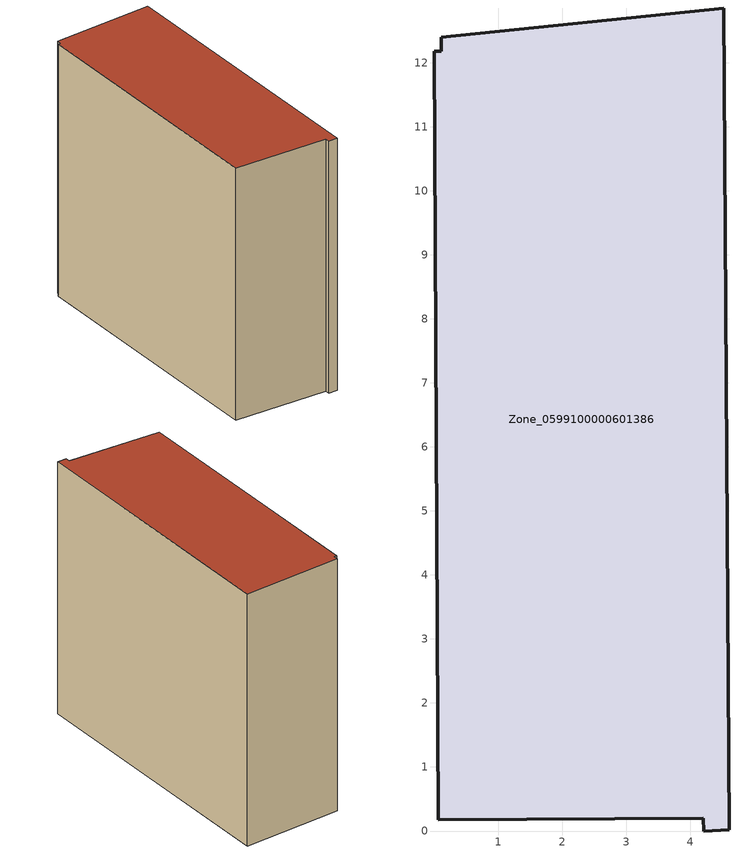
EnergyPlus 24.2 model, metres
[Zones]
Zone_0599100000601386
 floor ground (C_G): 4.21,0 4.2,0.2 0.07,0.18 0,12.18 0.11,12.18 0.11,12.4 4.52,12.85 4.61,0.02 z2.86
 wall outside (C_F): 4.2,0.2 4.21,0 4.61,0.02 4.52,12.85 0.11,12.4 0.11,12.18 0,12.18 0.07,0.18 4.2,0.2 z2.86:13.71
 roof outside (C_R): 4.52,12.85 0.11,12.4 0.11,12.18 0,12.18 0.07,0.18 4.2,0.2 4.21,0 4.61,0.02 z13.71
[BUILDING]
Pand.0599100000601386: North Axis=0; Terrain=City; Loads Convergence Tolerance Value=0.04; Temperature Convergence Tolerance Value=0.4; Solar Distribution=FullExterior; Maximum Number of Warmup Days=25; Minimum Number of Warmup Days=1
[Site:Location]
Rotterdam.The.Hague.AP_ZH_NLD Design_Conditions: Latitude=51.96; Longitude=4.45; Time Zone=1; Elevation=-4.5
[SITE:GROUNDTEMPERATURE:BUILDINGSURFACE]
18, 18, 18, 18, 18, 18, 18, 18, 18, 18, 18, 18
[MATERIAL] Thermal Absorptance=0.9; Solar Absorptance=0.7; Visible Absorptance=0.7
Name | Roughness | Thickness | Conductivity | Density | Specific Heat
G.TI.1946 | MediumSmooth | 0.15 | 1 | 540 | 1210
F.TI.1946 | Rough | 0.3 | 0.857143 | 1920 | 840
R.TI.1946 | MediumRough | 0.2 | 0.1 | 1500 | 1000
[CONSTRUCTION]
C_G: G.TI.1946
C_F: F.TI.1946
C_R: R.TI.1946
[ZONE]
Zone_0599100000601386: Type=1; Multiplier=1; Ceiling Height=Autocalculate; Volume=Autocalculate; Floor Area=autocalculate; Part of Total Floor Area=Yes
[ZONEINFILTRATION:DESIGNFLOWRATE]
Infil_Zone_0599100000601386: Zone or ZoneList or Space or SpaceList=Zone_0599100000601386; Schedule=AlwaysOn; Design Flow Rate Calculation Method=Flow/Area; Flow Rate per Floor Area=0.003; Constant Term Coefficient=1; Temperature Term Coefficient=0; Velocity Term Coefficient=0; Velocity Squared Term Coefficient=0
[HVACTEMPLATE:ZONE:IDEALLOADSAIRSYSTEM]
Zone_0599100000601386: Maximum Heating Supply Air Temperature=50; Minimum Cooling Supply Air Temperature=13; Maximum Heating Supply Air Humidity Ratio=0.0156; Minimum Cooling Supply Air Humidity Ratio=0.0077; Heating Limit=NoLimit; Cooling Limit=NoLimit; Dehumidification Control Type=ConstantSensibleHeatRatio; Cooling Sensible Heat Ratio=0.7; Dehumidification Setpoint=60; Humidification Control Type=None; Humidification Setpoint=30; Outdoor Air Method=None; Outdoor Air Flow Rate per Person=0.00944; Outdoor Air Flow Rate per Zone Floor Area=0; Outdoor Air Flow Rate per Zone=0; Demand Controlled Ventilation Type=None; Outdoor Air Economizer Type=NoEconomizer; Heat Recovery Type=None; Sensible Heat Recovery Effectiveness=0.7; Latent Heat Recovery Effectiveness=0.65
[ZONECONTROL:THERMOSTAT]
ThermostatControl_Zone_0599100000601386: Zone or ZoneList=Zone_0599100000601386; Control Type Schedule=DualSetpointControlType; Control 1=Thermostat_Zone_0599100000601386; Temperature Difference Between Cutout And Setpoint=0
[THERMOSTATSETPOINT:DUALSETPOINT]
Thermostat_Zone_0599100000601386: Heating Setpoint Temperature Schedule=HeatingSetpoint_Zone_0599100000601386; Cooling Setpoint Temperature Schedule=CoolingSetpoint_Zone_0599100000601386
[SCHEDULE:COMPACT]
HeatingSetpoint_Zone_0599100000601386: Through: 12/31, For: AllDays, Until: 24:00, 21
CoolingSetpoint_Zone_0599100000601386: Through: 12/31, For: AllDays, Until: 24:00, 24
DualSetpointControlType: Through: 12/31, For: AllDays, Until: 24:00, 4
AlwaysOn: Through: 12/31, For: AllDays, Until: 24:00, 1
